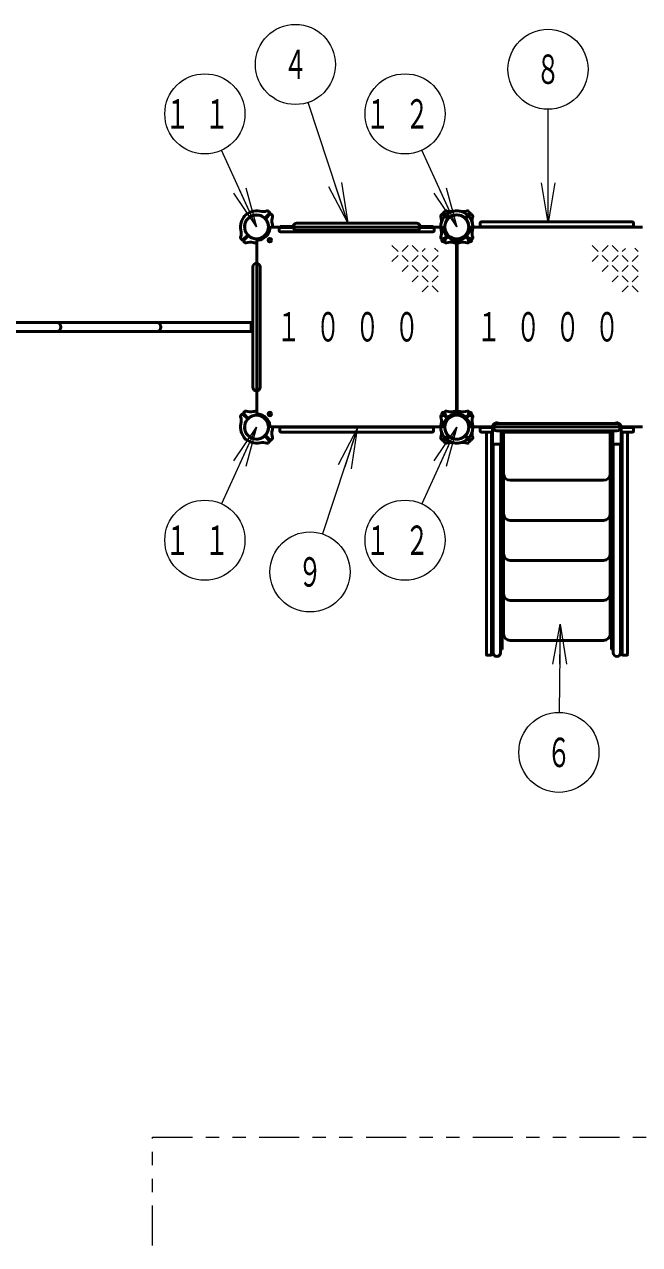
# Model space of a CAD drawing. Units: millimetres on the paper, scale 1:50. Extents: x -385 to 0, y -594 to 267.
# Drawn here: x -262.6 to -216.6, y 97.5 to 188.9 of the extents above; entities that cross this region are included whole.
import ezdxf
from ezdxf.enums import TextEntityAlignment as Align

# ---------------------------------------------------------------- set-up
doc = ezdxf.new("R2010")
doc.units = ezdxf.units.MM
doc.linetypes.add('USER3', pattern=[8, 3, -1, 1, -1, 1, -1])
doc.layers.add('LY_1', color=140, linetype='Continuous', lineweight=50)
doc.styles.add('ＭＳ ゴシック', font='')
doc.styles.get('ＭＳ ゴシック').set_extended_font_data('MS Gothic')

msp = doc.modelspace()

# ---------------------------------------------------------------- linework, layer by layer
at = {"layer": 'LY_1', "color": 7, "lineweight": 13}
for p, q in [((-238.413, 174.08), (-241.397, 183.089)), ((-223.413, 174.08), (-223.413, 182.577)), ((-245.251, 173.768), (-247.878, 179.507)), ((-230.251, 173.768), (-232.878, 179.507)), ((-245.251, 173.768), (-246.5, 176.496)), ((-246.045, 176.704), (-245.251, 173.768)), ((-238.413, 174.08), (-239.831, 176.771)), ((-238.413, 174.08), (-239.356, 176.928)), ((-238.882, 177.085), (-238.413, 174.08)), ((-230.251, 173.768), (-231.5, 176.496)), ((-231.045, 176.704), (-230.251, 173.768)), ((-223.413, 174.08), (-223.913, 177.08)), ((-222.913, 177.08), (-223.413, 174.08)), ((-223.413, 174.08), (-223.413, 177.08)), ((-245.251, 173.768), (-246.954, 176.288)), ((-230.251, 173.768), (-231.954, 176.288)), ((-235.104, 172.366), (-234.654, 171.916)), ((-234.354, 171.916), (-233.904, 172.366)), ((-233.604, 172.366), (-233.154, 171.916)), ((-232.854, 171.916), (-232.614, 172.155)), ((-231.921, 172.183), (-231.654, 171.916)), ((-220.104, 172.366), (-219.654, 171.916)), ((-219.354, 171.916), (-218.904, 172.366)), ((-218.604, 172.366), (-218.154, 171.916)), ((-217.854, 171.916), (-217.614, 172.155)), ((-216.921, 172.183), (-216.654, 171.916)), ((-235.104, 171.166), (-234.654, 171.616)), ((-234.354, 171.616), (-233.904, 171.166)), ((-233.604, 171.166), (-233.154, 171.616)), ((-232.854, 171.616), (-232.404, 171.166)), ((-232.104, 171.166), (-231.654, 171.616)), ((-220.104, 171.166), (-219.654, 171.616)), ((-219.354, 171.616), (-218.904, 171.166)), ((-218.604, 171.166), (-218.154, 171.616)), ((-217.854, 171.616), (-217.404, 171.166)), ((-217.104, 171.166), (-216.654, 171.616)), ((-234.354, 170.416), (-233.904, 170.866)), ((-233.604, 170.866), (-233.154, 170.416)), ((-233.604, 169.666), (-233.154, 170.116)), ((-232.854, 170.416), (-232.404, 170.866)), ((-232.854, 170.116), (-232.404, 169.666)), ((-232.104, 170.866), (-231.654, 170.416)), ((-232.104, 169.666), (-231.654, 170.116)), ((-219.354, 170.416), (-218.904, 170.866)), ((-218.604, 170.866), (-218.154, 170.416)), ((-218.604, 169.666), (-218.154, 170.116)), ((-217.854, 170.416), (-217.404, 170.866)), ((-217.854, 170.116), (-217.404, 169.666)), ((-217.104, 170.866), (-216.654, 170.416)), ((-217.104, 169.666), (-216.654, 170.116)), ((-232.854, 168.916), (-232.404, 169.366)), ((-232.104, 169.366), (-231.654, 168.916)), ((-217.854, 168.916), (-217.404, 169.366)), ((-217.104, 169.366), (-216.654, 168.916)), ((-245.251, 158.768), (-247.878, 153.028)), ((-246.954, 156.248), (-245.251, 158.768)), ((-245.251, 158.768), (-246.5, 156.04)), ((-245.251, 158.768), (-246.045, 155.832)), ((-237.708, 158.654), (-240.306, 150.775)), ((-239.122, 155.962), (-237.708, 158.654)), ((-237.708, 158.654), (-238.647, 155.805)), ((-237.708, 158.654), (-238.172, 155.649)), ((-230.251, 158.768), (-232.878, 153.028)), ((-231.954, 156.248), (-230.251, 158.768)), ((-230.251, 158.768), (-231.5, 156.04)), ((-230.251, 158.768), (-231.045, 155.832)), ((-223.042, 141.022), (-222.515, 144.018)), ((-222.515, 144.018), (-222.573, 137.407)), ((-222.515, 144.018), (-222.542, 141.018)), ((-222.515, 144.018), (-222.042, 141.014))]:
    msp.add_line(p, q, dxfattribs=at)
at = {"layer": 'LY_1'}
for p, q in [((-245.947, 174.746), (-245.949, 174.748)), ((-244.61, 174.452), (-244.277, 174.785)), ((-244.567, 174.409), (-244.234, 174.743)), ((-244.278, 174.843), (-244.393, 174.95)), ((-244.177, 174.742), (-244.069, 174.627)), ((-231.326, 174.742), (-231.433, 174.627)), ((-230.935, 174.409), (-231.269, 174.743)), ((-230.893, 174.452), (-231.226, 174.785)), ((-231.225, 174.843), (-231.11, 174.95)), ((-230.947, 174.746), (-230.949, 174.748)), ((-229.61, 174.452), (-229.277, 174.785)), ((-229.567, 174.409), (-229.234, 174.743)), ((-229.556, 174.746), (-229.554, 174.748)), ((-229.278, 174.843), (-229.393, 174.95)), ((-229.177, 174.742), (-229.069, 174.627)), ((-246.23, 174.463), (-246.232, 174.465)), ((-237.751, 173.738), (-244.159, 173.738)), ((-243.551, 173.488), (-243.551, 173.668)), ((-243.491, 173.736), (-243.491, 173.8)), ((-243.491, 173.8), (-242.522, 173.8)), ((-243.491, 173.736), (-242.522, 173.736)), ((-242.251, 174.04), (-237.751, 174.04)), ((-233.251, 174.04), (-237.751, 174.04)), ((-237.751, 173.738), (-231.344, 173.738)), ((-232.011, 173.8), (-232.981, 173.8)), ((-232.011, 173.736), (-232.981, 173.736)), ((-232.011, 173.736), (-232.011, 173.8)), ((-231.951, 173.488), (-231.951, 173.668)), ((-231.23, 174.463), (-231.232, 174.465)), ((-229.273, 174.463), (-229.271, 174.465)), ((-222.751, 173.738), (-229.159, 173.738)), ((-228.501, 174.048), (-228.501, 173.868)), ((-217.101, 174.148), (-228.401, 174.148)), ((-217.101, 173.768), (-228.401, 173.768)), ((-222.751, 173.738), (-216.344, 173.738)), ((-217.001, 174.048), (-217.001, 173.868)), ((-246.326, 172.794), (-246.425, 172.9)), ((-245.935, 173.126), (-246.269, 172.793)), ((-245.893, 173.084), (-246.226, 172.751)), ((-237.751, 173.388), (-243.451, 173.388)), ((-242.251, 173.496), (-237.751, 173.496)), ((-233.251, 173.496), (-237.751, 173.496)), ((-237.751, 173.388), (-232.051, 173.388)), ((-231.326, 172.794), (-231.425, 172.9)), ((-230.935, 173.126), (-231.269, 172.793)), ((-230.893, 173.084), (-231.226, 172.751)), ((-229.61, 173.084), (-229.277, 172.751)), ((-229.567, 173.126), (-229.234, 172.793)), ((-229.177, 172.794), (-229.077, 172.9)), ((-246.225, 172.693), (-246.119, 172.594)), ((-245.221, 166.268), (-245.221, 172.676)), ((-231.225, 172.693), (-231.119, 172.594)), ((-230.281, 166.268), (-230.281, 172.676)), ((-230.221, 166.268), (-230.221, 172.676)), ((-229.278, 172.693), (-229.384, 172.594)), ((-245.523, 161.768), (-245.523, 170.768)), ((-244.979, 161.768), (-244.979, 170.768)), ((-245.651, 166.608), (-289.851, 166.608)), ((-245.651, 166.608), (-245.651, 165.928)), ((-245.651, 165.928), (-289.851, 165.928)), ((-245.221, 166.268), (-245.221, 159.86)), ((-230.281, 166.268), (-230.281, 159.86)), ((-230.221, 166.268), (-230.221, 159.86)), ((-246.326, 159.742), (-246.425, 159.635)), ((-245.935, 159.409), (-246.269, 159.743)), ((-245.893, 159.452), (-246.226, 159.785)), ((-246.225, 159.843), (-246.119, 159.942)), ((-231.326, 159.742), (-231.425, 159.635)), ((-230.935, 159.409), (-231.269, 159.743)), ((-230.893, 159.452), (-231.226, 159.785)), ((-231.225, 159.843), (-231.119, 159.942)), ((-229.61, 159.452), (-229.277, 159.785)), ((-229.567, 159.409), (-229.234, 159.743)), ((-229.278, 159.843), (-229.384, 159.942)), ((-229.177, 159.742), (-229.077, 159.635)), ((-222.751, 159.04), (-227.251, 159.04)), ((-222.751, 159.04), (-218.251, 159.04)), ((-244.567, 158.126), (-244.234, 157.793)), ((-237.751, 158.798), (-244.159, 158.798)), ((-243.501, 158.488), (-243.501, 158.668)), ((-243.401, 158.768), (-232.101, 158.768)), ((-243.401, 158.388), (-232.101, 158.388)), ((-237.751, 158.798), (-231.344, 158.798)), ((-232.001, 158.488), (-232.001, 158.668)), ((-230.935, 158.126), (-231.269, 157.793)), ((-229.567, 158.126), (-229.234, 157.793)), ((-222.751, 158.798), (-229.159, 158.798)), ((-227.522, 158.8), (-228.591, 158.8)), ((-228.591, 158.736), (-228.591, 158.8)), ((-227.522, 158.736), (-228.591, 158.736)), ((-228.501, 158.488), (-228.501, 158.668)), ((-228.401, 158.388), (-227.571, 158.388)), ((-228.031, 141.743), (-228.031, 158.328)), ((-227.651, 142.108), (-227.651, 158.388)), ((-227.651, 141.743), (-227.651, 158.388)), ((-227.571, 157.496), (-227.571, 158.736)), ((-222.751, 158.496), (-227.251, 158.496)), ((-226.931, 157.496), (-226.931, 158.496)), ((-226.931, 158.388), (-222.751, 158.388)), ((-226.851, 142.108), (-226.851, 158.388)), ((-226.751, 143.288), (-226.751, 158.388)), ((-222.751, 158.798), (-216.344, 158.798)), ((-222.751, 158.496), (-218.251, 158.496)), ((-218.571, 158.388), (-222.751, 158.388)), ((-218.751, 143.288), (-218.751, 158.388)), ((-218.651, 142.108), (-218.651, 158.388)), ((-218.571, 157.496), (-218.571, 158.496)), ((-217.981, 158.8), (-216.911, 158.8)), ((-217.981, 158.736), (-216.911, 158.736)), ((-217.931, 157.496), (-217.931, 158.736)), ((-217.101, 158.388), (-217.931, 158.388)), ((-217.851, 141.743), (-217.851, 158.388)), ((-217.851, 142.108), (-217.851, 158.388)), ((-217.471, 141.743), (-217.471, 158.328)), ((-217.001, 158.488), (-217.001, 158.668)), ((-216.911, 158.736), (-216.911, 158.8)), ((-246.23, 158.073), (-246.232, 158.07)), ((-245.947, 157.79), (-245.949, 157.787)), ((-244.61, 158.084), (-244.277, 157.751)), ((-244.278, 157.693), (-244.393, 157.586)), ((-244.177, 157.794), (-244.069, 157.909)), ((-231.326, 157.794), (-231.433, 157.909)), ((-231.23, 158.073), (-231.232, 158.07)), ((-230.893, 158.084), (-231.226, 157.751)), ((-231.225, 157.693), (-231.11, 157.586)), ((-230.947, 157.79), (-230.949, 157.787)), ((-229.61, 158.084), (-229.277, 157.751)), ((-229.556, 157.79), (-229.554, 157.787)), ((-229.278, 157.693), (-229.393, 157.586)), ((-229.273, 158.073), (-229.271, 158.07)), ((-229.177, 157.794), (-229.069, 157.909)), ((-226.931, 157.496), (-227.571, 157.496)), ((-227.523, 141.863), (-227.523, 157.496)), ((-226.979, 141.863), (-226.979, 157.496)), ((-218.571, 157.496), (-217.931, 157.496)), ((-218.523, 141.863), (-218.523, 157.496)), ((-217.979, 141.863), (-217.979, 157.496)), ((-222.751, 154.788), (-226.251, 154.788)), ((-222.751, 154.788), (-219.251, 154.788)), ((-222.751, 151.788), (-226.251, 151.788)), ((-222.751, 151.788), (-219.251, 151.788)), ((-222.751, 148.788), (-226.251, 148.788)), ((-222.751, 148.788), (-219.251, 148.788)), ((-222.751, 145.788), (-226.251, 145.788)), ((-222.751, 145.788), (-219.251, 145.788)), ((-222.751, 142.788), (-226.251, 142.788)), ((-222.751, 142.788), (-219.251, 142.788)), ((-227.711, 141.683), (-227.971, 141.683)), ((-227.523, 142.108), (-227.651, 142.108)), ((-226.851, 142.108), (-226.979, 142.108)), ((-218.651, 142.108), (-218.523, 142.108)), ((-217.979, 142.108), (-217.851, 142.108)), ((-217.791, 141.683), (-217.531, 141.683))]:
    msp.add_line(p, q, dxfattribs=at)
at = {"layer": 'LY_1', "color": 7, "linetype": 'USER3', "lineweight": 13}
for p, q in [((-253.051, 105.591), (-199.14, 105.591)), ((-253.051, 81.476), (-253.051, 105.591))]:
    msp.add_line(p, q, dxfattribs=at)
at = {"layer": 'LY_1', "color": 7, "lineweight": 13}
for centre in [(-242.34, 185.937), (-223.413, 185.577), (-249.126, 182.235), (-234.126, 182.235), (-249.126, 150.301), (-234.126, 150.301), (-241.246, 147.926), (-222.6, 134.407)]:
    msp.add_circle(centre, 3, dxfattribs=at)
at = {"layer": 'LY_1'}
for centre, radius in [((-245.251, 173.768), 0.891), ((-245.251, 173.768), 0.891), ((-244.261, 172.778), 0.13), ((-231.241, 172.778), 0.13), ((-229.261, 172.778), 0.13), ((-245.251, 158.768), 0.891), ((-245.251, 158.768), 0.891), ((-244.261, 159.758), 0.13), ((-231.241, 159.758), 0.13), ((-229.261, 159.758), 0.13)]:
    msp.add_circle(centre, radius, dxfattribs=at)
for centre, radius, start, end in [((-245.251, 173.768), 1.2, 135, 192.27281), ((-245.251, 173.768), 1.22, 135, 143.62693), ((-245.251, 173.768), 1.22, 126.37307, 135), ((-245.251, 173.768), 1.2, 77.72719, 135), ((-245.963, 174.734), 0.02, 45, 126.37307), ((-245.251, 173.768), 0.9, 49.27066, 135), ((-244.784, 175.918), 1, 257.72719, 287.54116), ((-244.452, 174.869), 0.1, 47, 107.54116), ((-244.305, 174.813), 0.04, 315, 47), ((-244.206, 174.714), 0.04, 43, 135), ((-244.151, 174.567), 0.1, 342.45884, 43), ((-231.352, 174.567), 0.1, 137, 197.54116), ((-230.251, 173.768), 1.2, 135, 192.27281), ((-231.297, 174.714), 0.04, 45, 137), ((-231.198, 174.813), 0.04, 133, 225), ((-230.251, 173.768), 1.22, 135, 143.62693), ((-231.051, 174.869), 0.1, 72.45884, 133), ((-230.251, 173.768), 1.22, 126.37307, 135), ((-230.251, 173.768), 1.2, 77.72719, 135), ((-230.719, 175.918), 1, 252.45884, 282.27281), ((-230.963, 174.734), 0.02, 45, 126.37307), ((-230.251, 173.768), 0.9, 49.27066, 135), ((-230.251, 173.768), 0.9, 45, 130.72934), ((-230.251, 173.768), 1.2, 45, 102.27281), ((-229.784, 175.918), 1, 257.72719, 287.54116), ((-229.54, 174.734), 0.02, 53.62693, 135), ((-230.251, 173.768), 1.22, 45, 53.62693), ((-229.452, 174.869), 0.1, 47, 107.54116), ((-230.251, 173.768), 1.2, 347.72719, 45), ((-230.251, 173.768), 1.22, 36.37307, 45), ((-229.305, 174.813), 0.04, 315, 47), ((-229.206, 174.714), 0.04, 43, 135), ((-229.151, 174.567), 0.1, 342.45884, 43), ((-246.218, 174.479), 0.02, 143.62693, 225), ((-245.251, 173.768), 0.9, 135, 220.72934), ((-244.638, 174.48), 0.04, 229.27066, 315), ((-245.251, 173.768), 0.9, 315, 40.72934), ((-244.539, 174.381), 0.04, 135, 220.72934), ((-244.159, 173.638), 0.1, 90, 173.21282), ((-243.102, 174.235), 1, 162.45884, 192.27281), ((-245.251, 173.768), 1.2, 358.56746, 12.27281), ((-242.251, 173.768), 0.272, 90, 270), ((-233.251, 173.768), 0.272, 270, 90), ((-230.251, 173.768), 1.2, 167.72719, 181.43254), ((-232.401, 174.235), 1, 347.72719, 17.54116), ((-231.344, 173.638), 0.1, 6.78718, 90), ((-231.218, 174.479), 0.02, 143.62693, 225), ((-230.251, 173.768), 0.9, 135, 220.72934), ((-230.251, 173.768), 0.9, 139.27066, 225), ((-230.964, 174.381), 0.04, 319.27066, 45), ((-230.865, 174.48), 0.04, 225, 310.72934), ((-229.638, 174.48), 0.04, 229.27066, 315), ((-230.251, 173.768), 0.9, 319.27066, 45), ((-230.251, 173.768), 0.9, 315, 40.72934), ((-229.539, 174.381), 0.04, 135, 220.72934), ((-229.285, 174.479), 0.02, 315, 36.37307), ((-229.159, 173.638), 0.1, 90, 173.21282), ((-228.102, 174.235), 1, 162.45884, 192.27281), ((-230.251, 173.768), 1.2, 358.56746, 12.27281), ((-228.401, 174.048), 0.1, 90, 180), ((-228.401, 173.868), 0.1, 180, 270), ((-217.101, 174.048), 0.1, 0, 90), ((-217.101, 173.868), 0.1, 270, 0), ((-246.352, 172.969), 0.1, 162.45884, 223), ((-247.401, 173.3), 1, 342.45884, 12.27281), ((-246.297, 172.821), 0.04, 223, 315), ((-246.198, 172.722), 0.04, 135, 227), ((-245.964, 173.155), 0.04, 315, 40.72934), ((-245.865, 173.056), 0.04, 49.27066, 135), ((-245.251, 173.768), 0.9, 229.27066, 315), ((-245.121, 172.676), 0.1, 96.78718, 180), ((-245.251, 173.768), 1, 276.78718, 353.21282), ((-243.451, 173.488), 0.1, 180, 270), ((-232.051, 173.488), 0.1, 270, 0), ((-231.352, 172.969), 0.1, 162.45884, 223), ((-232.401, 173.3), 1, 342.45884, 12.27281), ((-231.297, 172.821), 0.04, 223, 315), ((-230.251, 173.768), 1, 186.78718, 263.21282), ((-231.198, 172.722), 0.04, 135, 227), ((-230.964, 173.155), 0.04, 315, 40.72934), ((-230.865, 173.056), 0.04, 49.27066, 135), ((-230.251, 173.768), 0.9, 225, 310.72934), ((-230.251, 173.768), 0.9, 229.27066, 315), ((-230.381, 172.676), 0.1, 0, 83.21282), ((-230.121, 172.676), 0.1, 96.78718, 180), ((-230.251, 173.768), 1, 276.78718, 353.21282), ((-229.638, 173.056), 0.04, 45, 130.72934), ((-229.539, 173.155), 0.04, 139.27066, 225), ((-229.305, 172.722), 0.04, 313, 45), ((-229.206, 172.821), 0.04, 225, 317), ((-228.102, 173.3), 1, 167.72719, 197.54116), ((-229.151, 172.969), 0.1, 317, 17.54116), ((-246.051, 172.667), 0.1, 227, 287.54116), ((-245.719, 171.618), 1, 77.72719, 107.54116), ((-245.251, 173.768), 1.2, 257.72719, 271.43254), ((-231.051, 172.667), 0.1, 227, 287.54116), ((-230.719, 171.618), 1, 77.72719, 107.54116), ((-230.251, 173.768), 1.2, 257.72719, 271.43254), ((-230.251, 173.768), 1.2, 268.56746, 282.27281), ((-229.784, 171.618), 1, 72.45884, 102.27281), ((-229.452, 172.667), 0.1, 252.45884, 313), ((-245.251, 170.768), 0.272, 0, 180), ((-260.251, 166.268), 0.34, 270, 90), ((-252.751, 166.268), 0.34, 270, 90), ((-245.251, 161.768), 0.272, 180, 0), ((-246.051, 159.869), 0.1, 72.45884, 133), ((-245.719, 160.918), 1, 252.45884, 282.27281), ((-245.251, 158.768), 1.2, 88.56746, 102.27281), ((-231.051, 159.869), 0.1, 72.45884, 133), ((-230.719, 160.918), 1, 252.45884, 282.27281), ((-230.251, 158.768), 1.2, 88.56746, 102.27281), ((-230.251, 158.768), 1.2, 77.72719, 91.43254), ((-229.784, 160.918), 1, 257.72719, 287.54116), ((-229.452, 159.869), 0.1, 47, 107.54116), ((-246.352, 159.567), 0.1, 137, 197.54116), ((-247.401, 159.235), 1, 347.72719, 17.54116), ((-246.297, 159.714), 0.04, 45, 137), ((-246.198, 159.813), 0.04, 133, 225), ((-245.251, 158.768), 0.9, 139.27066, 225), ((-245.964, 159.381), 0.04, 319.27066, 45), ((-245.865, 159.48), 0.04, 225, 310.72934), ((-245.251, 158.768), 0.9, 45, 130.72934), ((-245.121, 159.86), 0.1, 180, 263.21282), ((-245.251, 158.768), 1, 6.78718, 83.21282), ((-245.251, 158.768), 0.9, 319.27066, 45), ((-231.352, 159.567), 0.1, 137, 197.54116), ((-232.401, 159.235), 1, 347.72719, 17.54116), ((-231.297, 159.714), 0.04, 45, 137), ((-230.251, 158.768), 1, 96.78718, 173.21282), ((-231.198, 159.813), 0.04, 133, 225), ((-230.251, 158.768), 0.9, 135, 220.72934), ((-230.251, 158.768), 0.9, 139.27066, 225), ((-230.964, 159.381), 0.04, 319.27066, 45), ((-230.865, 159.48), 0.04, 225, 310.72934), ((-230.251, 158.768), 0.9, 49.27066, 135), ((-230.251, 158.768), 0.9, 45, 130.72934), ((-230.381, 159.86), 0.1, 276.78718, 0), ((-230.121, 159.86), 0.1, 180, 263.21282), ((-230.251, 158.768), 1, 6.78718, 83.21282), ((-229.638, 159.48), 0.04, 229.27066, 315), ((-230.251, 158.768), 0.9, 319.27066, 45), ((-230.251, 158.768), 0.9, 315, 40.72934), ((-229.539, 159.381), 0.04, 135, 220.72934), ((-229.305, 159.813), 0.04, 315, 47), ((-229.206, 159.714), 0.04, 43, 135), ((-228.102, 159.235), 1, 162.45884, 192.27281), ((-229.151, 159.567), 0.1, 342.45884, 43), ((-227.251, 158.768), 0.32, 58.21167, 174.26083), ((-227.251, 158.768), 0.272, 90, 270), ((-218.251, 158.768), 0.32, 5.73917, 121.78833), ((-218.251, 158.768), 0.272, 270, 90), ((-245.251, 158.768), 1.2, 167.72719, 225), ((-245.251, 158.768), 0.9, 225, 310.72934), ((-244.539, 158.155), 0.04, 139.27066, 225), ((-244.159, 158.898), 0.1, 186.78718, 270), ((-243.102, 158.3), 1, 167.72719, 197.54116), ((-245.251, 158.768), 1.2, 347.72719, 1.43254), ((-243.401, 158.668), 0.1, 90, 180), ((-243.401, 158.488), 0.1, 180, 270), ((-232.101, 158.668), 0.1, 0, 90), ((-232.101, 158.488), 0.1, 270, 0), ((-230.251, 158.768), 1.2, 167.72719, 225), ((-230.251, 158.768), 1.2, 178.56746, 192.27281), ((-232.401, 158.3), 1, 342.45884, 12.27281), ((-231.344, 158.898), 0.1, 270, 353.21282), ((-230.964, 158.155), 0.04, 315, 40.72934), ((-230.251, 158.768), 0.9, 225, 310.72934), ((-230.251, 158.768), 0.9, 229.27066, 315), ((-229.539, 158.155), 0.04, 139.27066, 225), ((-230.251, 158.768), 1.2, 315, 12.27281), ((-229.159, 158.898), 0.1, 186.78718, 270), ((-228.102, 158.3), 1, 167.72719, 197.54116), ((-230.251, 158.768), 1.2, 347.72719, 1.43254), ((-228.401, 158.668), 0.1, 137.15636, 180), ((-228.401, 158.488), 0.1, 180, 270), ((-217.101, 158.488), 0.1, 270, 0), ((-217.101, 158.668), 0.1, 0, 42.84364), ((-246.218, 158.056), 0.02, 135, 216.37307), ((-245.251, 158.768), 1.22, 216.37307, 225), ((-245.251, 158.768), 1.22, 225, 233.62693), ((-245.251, 158.768), 1.2, 225, 282.27281), ((-245.963, 157.802), 0.02, 233.62693, 315), ((-244.784, 156.618), 1, 72.45884, 102.27281), ((-244.638, 158.056), 0.04, 45, 130.72934), ((-244.452, 157.667), 0.1, 252.45884, 313), ((-244.305, 157.722), 0.04, 313, 45), ((-244.206, 157.821), 0.04, 225, 317), ((-244.151, 157.969), 0.1, 317, 17.54116), ((-231.352, 157.969), 0.1, 162.45884, 223), ((-231.297, 157.821), 0.04, 223, 315), ((-231.218, 158.056), 0.02, 135, 216.37307), ((-231.198, 157.722), 0.04, 135, 227), ((-230.251, 158.768), 1.22, 216.37307, 225), ((-231.051, 157.667), 0.1, 227, 287.54116), ((-230.251, 158.768), 1.22, 225, 233.62693), ((-230.251, 158.768), 1.2, 225, 282.27281), ((-230.719, 156.618), 1, 77.72719, 107.54116), ((-230.963, 157.802), 0.02, 233.62693, 315), ((-230.865, 158.056), 0.04, 49.27066, 135), ((-230.251, 158.768), 1.2, 257.72719, 315), ((-229.784, 156.618), 1, 72.45884, 102.27281), ((-229.638, 158.056), 0.04, 45, 130.72934), ((-229.54, 157.802), 0.02, 225, 306.37307), ((-230.251, 158.768), 1.22, 306.37307, 315), ((-229.452, 157.667), 0.1, 252.45884, 313), ((-230.251, 158.768), 1.22, 315, 323.62693), ((-229.305, 157.722), 0.04, 313, 45), ((-229.285, 158.056), 0.02, 323.62693, 45), ((-229.206, 157.821), 0.04, 225, 317), ((-229.151, 157.969), 0.1, 317, 17.54116), ((-226.251, 155.288), 0.5, 180, 270), ((-219.251, 155.288), 0.5, 270, 0), ((-226.251, 152.288), 0.5, 180, 270), ((-219.251, 152.288), 0.5, 270, 0), ((-226.251, 149.288), 0.5, 180, 270), ((-219.251, 149.288), 0.5, 270, 0), ((-226.251, 146.288), 0.5, 180, 270), ((-219.251, 146.288), 0.5, 270, 0), ((-226.251, 143.288), 0.5, 180, 270), ((-219.251, 143.288), 0.5, 270, 0), ((-227.971, 141.743), 0.06, 180, 270), ((-227.711, 141.743), 0.06, 270, 0), ((-227.251, 141.863), 0.272, 180, 0), ((-218.251, 141.863), 0.272, 180, 0), ((-217.791, 141.743), 0.06, 180, 270), ((-217.531, 141.743), 0.06, 270, 0)]:
    msp.add_arc(centre, radius, start, end, dxfattribs=at)

# ---------------------------------------------------------------- texts
at = {"layer": 'LY_1', "color": 7, "style": 'ＭＳ ゴシック', "width": 0.6}
for s, p in [('４', (-242.34, 185.937)), ('８', (-223.413, 185.577)), ('９', (-241.246, 147.926)), ('６', (-222.6, 134.407))]:
    msp.add_text(s, height=2.199, dxfattribs=at).set_placement(p, align=Align.MIDDLE_CENTER)
at = {"layer": 'LY_1', "color": 7, "char_height": 2.199, "style": 'ＭＳ ゴシック'}
for s, insert, attachment_point in [('\\T1.64;\\W0.6;１１', (-249.126, 182.235), 5), ('\\T1.64;\\W0.6;１２', (-234.126, 182.235), 5), ('\\T1.64;\\W0.6;１０００', (-243.751, 166.268), 4), ('\\T1.64;\\W0.6;１０００', (-228.751, 166.268), 4), ('\\T1.64;\\W0.6;１１', (-249.126, 150.301), 5), ('\\T1.64;\\W0.6;１２', (-234.126, 150.301), 5)]:
    msp.add_mtext(s, dxfattribs=dict(at, insert=insert, attachment_point=attachment_point))

doc.saveas('drawing.dxf')
